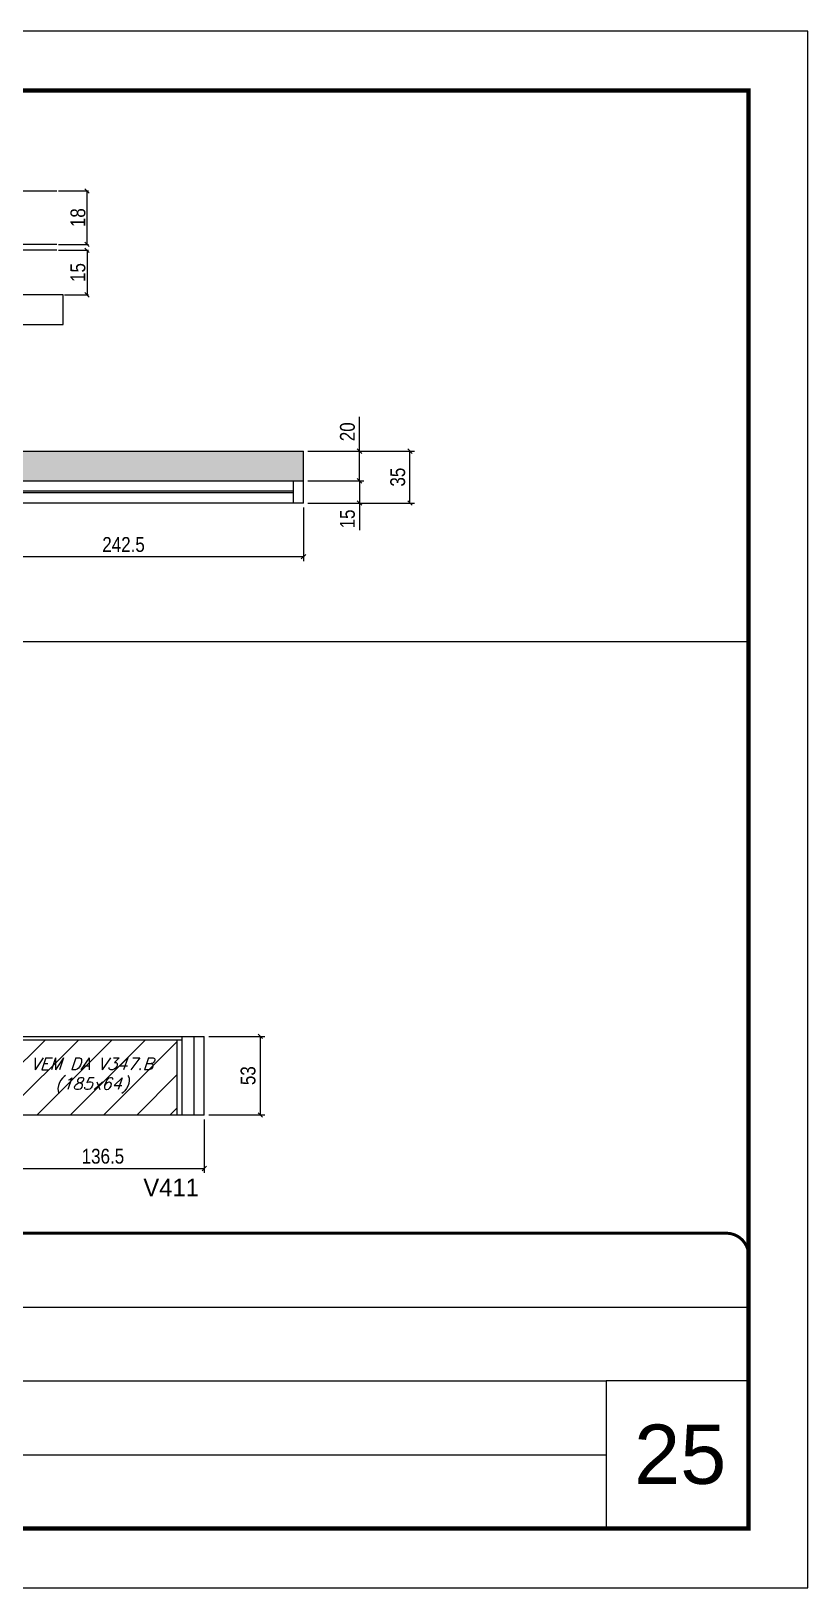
# Model space of a CAD drawing. Extents: x 13154 to 22413, y 1253 to 30260.
# Drawn here: x 14116 to 14639, y 21928 to 22978 of the extents above; entities that cross this region are included whole.
import ezdxf

# ---------------------------------------------------------------- set-up
doc = ezdxf.new("R2010")
doc.units = 0
doc.linetypes.add('CONTINUO', pattern=[0])
doc.linetypes.add('DASHED', pattern=[0.75, 0.5, -0.25])
for name, color, linetype in [('5', 5, 'Continuous'), ('barrote', 251, 'Continuous'), ('COTA', 241, 'Continuous'), ('Painéis', 200, 'Continuous'), ('SARR_2.2x7', 40, 'Continuous'), ('SARR_3.5x7', 81, 'Continuous'), ('texto', 7, 'Continuous')]:
    doc.layers.add(name, color=color, linetype=linetype)
for name, color, linetype, lineweight in [('CARIMBO', 255, 'Continuous', 9), ('CONCRETO', 251, 'Continuous', 25), ('Folhas', 255, 'Continuous', 9), ('Hachura', 251, 'Continuous', 9), ('SARRAFO DE PRESSAO', 251, 'DASHED', 9)]:
    doc.layers.add(name, color=color, linetype=linetype, lineweight=lineweight)
doc.styles.add('ARIAL', font='arial.ttf')
doc.styles.add('COTA TECNICA', font='techl___.ttf', dxfattribs={"height": 10})
doc.styles.add('COTA TECNICA 2X', font='techl___.ttf', dxfattribs={"height": 10})
doc.styles.add('Romans', font='romans.shx')
doc.styles.add('ROMAS860', font='ROMAS860.SHX')
doc.dimstyles.new('PAINEL', dxfattribs={"dimtxt": 10, "dimasz": 3, "dimexe": 3, "dimexo": 3, "dimgap": 3, "dimtad": 1, "dimdec": 1, "dimzin": 12, "dimdsep": 46, "dimtxsty": 'COTA TECNICA', "dimblk1": 'OBLIQUE', "dimblk2": 'OBLIQUE', "dimsah": 1, "dimcen": 0.9, "dimclrd": 4, "dimclre": 4, "dimclrt": 240, "dimadec": 1, "dimazin": 3, "dimtfac": 1, "dimtdec": 1, "dimtmove": 0, "dimatfit": 3, "dimfxl": 1, "dimtolj": 1, "dimtzin": 12, "dimarcsym": 0})
doc.dimstyles.new('SECAO', dxfattribs={"dimscale": 0.333333, "dimtxt": 5, "dimasz": 9, "dimexe": 3, "dimexo": 3, "dimgap": 3, "dimtad": 1, "dimdec": 1, "dimlfac": 0.5, "dimzin": 12, "dimdsep": 46, "dimtxsty": 'COTA TECNICA 2X', "dimblk1": 'OBLIQUE', "dimblk2": 'OBLIQUE', "dimsah": 1, "dimcen": 0.9, "dimclrd": 4, "dimclre": 4, "dimclrt": 240, "dimadec": 1, "dimazin": 3, "dimtfac": 1, "dimtdec": 1, "dimtmove": 0, "dimatfit": 3, "dimfxl": 1, "dimtolj": 1, "dimtzin": 12, "dimarcsym": 0})

# ---------------------------------------------------------------- blocks, each defined once
blk = doc.blocks.new('9999999999')
at = {"color": 30, "linetype": 'CONTINUO'}
for p, q in [((98564.6, 34379.6), (99584, 34379.6)), ((98564.6, 34329.8), (99488, 34329.8)), ((99584, 34329.8), (99488, 34329.8)), ((99488, 34329.8), (99488, 34230.2)), ((98564.6, 34280), (99488, 34280))]:
    blk.add_line(p, q, dxfattribs=at)
at = {"color": 30, "linetype": 'CONTINUO', "const_width": 2}
blk.add_lwpolyline([(99584, 34230.2), (99584, 34414.4, 0.414214), (99569, 34429.4), (98229, 34429.4, 0.414214), (98214, 34414.4), (98214, 34245.2, 0.414214), (98229, 34230.2), (99584, 34230.2)], format="xyb", dxfattribs=at)
at = {"layer": 'Folhas'}
blk.add_lwpolyline([(98139, 34190.2), (99624, 34190.2), (99624, 35240.2), (98139, 35240.2)], close=True, dxfattribs=at)
at = {"layer": 'Folhas', "color": 30, "const_width": 3}
blk.add_lwpolyline([(98214, 34230.2), (99584, 34230.2), (99584, 35200.2), (98214, 35200.2)], close=True, dxfattribs=at)
blk = doc.blocks.new('_Oblique')
at = {"color": 0, "linetype": 'ByBlock', "lineweight": -2}
blk.add_line((-0.5, -0.5), (0.5, 0.5), dxfattribs=at)
blk = doc.blocks.new('*D1709')
at = {"layer": 'COTA', "color": 4, "lineweight": -2, "transparency": 16777216}
for p, q in [((14134.1, 22829.9), (14154.4, 22829.9)), ((14153.4, 22829.9), (14153.4, 22799.9)), ((14138.2, 22799.9), (14154.4, 22799.9))]:
    blk.add_line(p, q, dxfattribs=at)
at = {"layer": 'Defpoints', "color": 0, "transparency": 16777216}
for p in [(14133.1, 22829.9), (14137.2, 22799.9), (14153.4, 22799.9)]:
    blk.add_point(p, dxfattribs=at)
at = {"layer": 'COTA', "color": 4, "lineweight": -2, "transparency": 16777216, "xscale": 3, "yscale": 3, "zscale": 3}
for p, rotation in [((14153.4, 22829.9), 90), ((14153.4, 22799.9), 270)]:
    blk.add_blockref('_Oblique', p, dxfattribs=dict(at, rotation=rotation))
at = {"layer": 'COTA', "color": 240, "transparency": 16777216, "insert": (14147.3, 22814.9), "char_height": 10, "attachment_point": 5, "rotation": 90, "style": 'COTA TECNICA 2X'}
blk.add_mtext('\\A1;15', dxfattribs=at)
blk = doc.blocks.new('*D1710')
at = {"layer": 'COTA', "color": 4, "lineweight": -2, "transparency": 16777216}
for p, q in [((14134.1, 22869.9), (14154.4, 22869.9)), ((14153.4, 22833.9), (14153.4, 22869.9)), ((14134.1, 22833.9), (14154.4, 22833.9))]:
    blk.add_line(p, q, dxfattribs=at)
at = {"layer": 'Defpoints', "color": 0, "transparency": 16777216}
for p in [(14133.1, 22869.9), (14153.4, 22869.9), (14133.1, 22833.9)]:
    blk.add_point(p, dxfattribs=at)
at = {"layer": 'COTA', "color": 4, "lineweight": -2, "transparency": 16777216, "xscale": 3, "yscale": 3, "zscale": 3}
for p, rotation in [((14153.4, 22869.9), 90), ((14153.4, 22833.9), 270)]:
    blk.add_blockref('_Oblique', p, dxfattribs=dict(at, rotation=rotation))
at = {"layer": 'COTA', "color": 240, "transparency": 16777216, "insert": (14147.3, 22851.9), "char_height": 10, "attachment_point": 5, "rotation": 90, "style": 'COTA TECNICA 2X'}
blk.add_mtext('\\A1;18', dxfattribs=at)
blk = doc.blocks.new('*D1718')
at = {"layer": 'COTA', "color": 4, "linetype": 'ByBlock', "lineweight": -2, "transparency": 16777216}
for p, q in [((14056.8, 22656.4), (14056.8, 22620.3)), ((14299.3, 22656.4), (14299.3, 22620.3)), ((14056.8, 22623.3), (14299.3, 22623.3))]:
    blk.add_line(p, q, dxfattribs=at)
at = {"layer": 'Defpoints', "color": 0, "linetype": 'ByBlock', "transparency": 16777216}
for p in [(14056.8, 22659.4), (14299.3, 22659.4), (14299.3, 22623.3)]:
    blk.add_point(p, dxfattribs=at)
at = {"layer": 'COTA', "color": 4, "linetype": 'ByBlock', "lineweight": -2, "transparency": 16777216, "xscale": 3, "yscale": 3, "zscale": 3, "rotation": 180}
blk.add_blockref('_Oblique', (14056.8, 22623.3), dxfattribs=at)
at = {"layer": 'COTA', "color": 4, "linetype": 'ByBlock', "lineweight": -2, "transparency": 16777216, "xscale": 3, "yscale": 3, "zscale": 3}
blk.add_blockref('_Oblique', (14299.3, 22623.3), dxfattribs=at)
at = {"layer": 'COTA', "color": 240, "linetype": 'ByBlock', "transparency": 16777216, "insert": (14178, 22631.4), "char_height": 10, "attachment_point": 5, "style": 'COTA TECNICA'}
blk.add_mtext('\\A1;242.5', dxfattribs=at)
blk = doc.blocks.new('*D1716')
at = {"layer": 'COTA', "color": 4, "linetype": 'ByBlock', "lineweight": -2, "transparency": 16777216}
for p, q in [((14302.3, 22674.4), (14340.1, 22674.4)), ((14337.1, 22674.4), (14337.1, 22659.4)), ((14302.3, 22659.4), (14340.1, 22659.4)), ((14337.1, 22659.4), (14337.1, 22641.1))]:
    blk.add_line(p, q, dxfattribs=at)
at = {"layer": 'Defpoints', "color": 0, "linetype": 'ByBlock', "transparency": 16777216}
for p in [(14299.3, 22674.4), (14299.3, 22659.4), (14337.1, 22659.4)]:
    blk.add_point(p, dxfattribs=at)
at = {"layer": 'COTA', "color": 4, "linetype": 'ByBlock', "lineweight": -2, "transparency": 16777216, "xscale": 3, "yscale": 3, "zscale": 3}
for p, rotation in [((14337.1, 22674.4), 90), ((14337.1, 22659.4), 270)]:
    blk.add_blockref('_Oblique', p, dxfattribs=dict(at, rotation=rotation))
at = {"layer": 'COTA', "color": 240, "linetype": 'ByBlock', "transparency": 16777216, "insert": (14329, 22648.7), "char_height": 10, "attachment_point": 5, "rotation": 90, "style": 'COTA TECNICA'}
blk.add_mtext('\\A1;15', dxfattribs=at)
blk = doc.blocks.new('*D1719')
at = {"layer": 'COTA', "color": 4, "linetype": 'ByBlock', "lineweight": -2, "transparency": 16777216}
for p, q in [((14302.3, 22694.4), (14374.1, 22694.4)), ((14371.1, 22659.4), (14371.1, 22694.4)), ((14302.3, 22659.4), (14374.1, 22659.4))]:
    blk.add_line(p, q, dxfattribs=at)
at = {"layer": 'Defpoints', "color": 0, "linetype": 'ByBlock', "transparency": 16777216}
for p in [(14299.3, 22694.4), (14371.1, 22694.4), (14299.3, 22659.4)]:
    blk.add_point(p, dxfattribs=at)
at = {"layer": 'COTA', "color": 4, "linetype": 'ByBlock', "lineweight": -2, "transparency": 16777216, "xscale": 3, "yscale": 3, "zscale": 3}
for p, rotation in [((14371.1, 22694.4), 90), ((14371.1, 22659.4), 270)]:
    blk.add_blockref('_Oblique', p, dxfattribs=dict(at, rotation=rotation))
at = {"layer": 'COTA', "color": 240, "linetype": 'ByBlock', "transparency": 16777216, "insert": (14362.9, 22676.9), "char_height": 10, "attachment_point": 5, "rotation": 90, "style": 'COTA TECNICA'}
blk.add_mtext('\\A1;35', dxfattribs=at)
blk = doc.blocks.new('*D1720')
at = {"layer": 'COTA', "color": 4, "lineweight": -2, "transparency": 16777216}
for p, q in [((14337.1, 22694.4), (14337.1, 22717.6)), ((14302.3, 22694.4), (14340.1, 22694.4)), ((14337.1, 22674.4), (14337.1, 22694.4)), ((14302.3, 22674.4), (14340.1, 22674.4))]:
    blk.add_line(p, q, dxfattribs=at)
at = {"layer": 'Defpoints', "color": 0, "transparency": 16777216}
for p in [(14299.3, 22694.4), (14337.1, 22694.4), (14299.3, 22674.4)]:
    blk.add_point(p, dxfattribs=at)
at = {"layer": 'COTA', "color": 4, "lineweight": -2, "transparency": 16777216, "xscale": 3, "yscale": 3, "zscale": 3}
for p, rotation in [((14337.1, 22694.4), 90), ((14337.1, 22674.4), 270)]:
    blk.add_blockref('_Oblique', p, dxfattribs=dict(at, rotation=rotation))
at = {"layer": 'COTA', "color": 240, "transparency": 16777216, "insert": (14329, 22707.5), "char_height": 10, "attachment_point": 5, "rotation": 90, "style": 'COTA TECNICA'}
blk.add_mtext('\\A1;20', dxfattribs=at)
blk = doc.blocks.new('*D1772')
at = {"layer": 'COTA', "color": 4, "linetype": 'ByBlock', "lineweight": -2, "transparency": 16777216}
for p, q in [((14095.9, 22243.7), (14095.9, 22207.6)), ((14232.4, 22243.7), (14232.4, 22207.6)), ((14095.9, 22210.6), (14232.4, 22210.6))]:
    blk.add_line(p, q, dxfattribs=at)
at = {"layer": 'Defpoints', "color": 0, "linetype": 'ByBlock', "transparency": 16777216}
for p in [(14095.9, 22246.7), (14232.4, 22246.7), (14232.4, 22210.6)]:
    blk.add_point(p, dxfattribs=at)
at = {"layer": 'COTA', "color": 4, "linetype": 'ByBlock', "lineweight": -2, "transparency": 16777216, "xscale": 3, "yscale": 3, "zscale": 3, "rotation": 180}
blk.add_blockref('_Oblique', (14095.9, 22210.6), dxfattribs=at)
at = {"layer": 'COTA', "color": 4, "linetype": 'ByBlock', "lineweight": -2, "transparency": 16777216, "xscale": 3, "yscale": 3, "zscale": 3}
blk.add_blockref('_Oblique', (14232.4, 22210.6), dxfattribs=at)
at = {"layer": 'COTA', "color": 240, "linetype": 'ByBlock', "transparency": 16777216, "insert": (14164.1, 22218.8), "char_height": 10, "attachment_point": 5, "style": 'COTA TECNICA'}
blk.add_mtext('\\A1;136.5', dxfattribs=at)
blk = doc.blocks.new('*D1770')
at = {"layer": 'COTA', "color": 4, "linetype": 'ByBlock', "lineweight": -2, "transparency": 16777216}
for p, q in [((14235.4, 22299.7), (14273.2, 22299.7)), ((14270.2, 22299.7), (14270.2, 22246.7)), ((14235.4, 22246.7), (14273.2, 22246.7))]:
    blk.add_line(p, q, dxfattribs=at)
at = {"layer": 'Defpoints', "color": 0, "linetype": 'ByBlock', "transparency": 16777216}
for p in [(14232.4, 22299.7), (14232.4, 22246.7), (14270.2, 22246.7)]:
    blk.add_point(p, dxfattribs=at)
at = {"layer": 'COTA', "color": 4, "linetype": 'ByBlock', "lineweight": -2, "transparency": 16777216, "xscale": 3, "yscale": 3, "zscale": 3}
for p, rotation in [((14270.2, 22299.7), 90), ((14270.2, 22246.7), 270)]:
    blk.add_blockref('_Oblique', p, dxfattribs=dict(at, rotation=rotation))
at = {"layer": 'COTA', "color": 240, "linetype": 'ByBlock', "transparency": 16777216, "insert": (14262, 22273.2), "char_height": 10, "attachment_point": 5, "rotation": 90, "style": 'COTA TECNICA'}
blk.add_mtext('\\A1;53', dxfattribs=at)

msp = doc.modelspace()

# ---------------------------------------------------------------- hatches: boundary and pattern name
at = {"layer": 'COTA', "linetype": 'ByBlock'}
h = msp.add_hatch(dxfattribs=at)
h.set_pattern_fill('AR-CONC', color=256, scale=0.03)
h.set_pattern_definition([(50, (-117664.678, -10139.3867), (5.46554007, -0.47817257), [0.5715, -6.2865]), (355, (-117664.678, -10139.3867), (-1.05730264, 5.73170536), [0.4572, -5.02921753]), (100.4514447, (-117664.2224, -10139.4266), (4.40823741, 5.25353256), [0.48570026, -5.34270734]), (46.1842, (-117664.678, -10137.863), (8.13237123, -1.26126984), [0.85725, -9.42975]), (96.6355576, (-117664, -10137.968), (7.122124, 7.42278374), [0.7285507, -8.01406824]), (351.184151, (-117664.678, -10137.863), (7.122124, 7.42278374), [0.685799, -7.54379196]), (21, (-117663.916, -10138.2437), (4.54843174, -3.06795595), [0.5715, -6.2865]), (326, (-117663.916, -10138.2437), (1.85406085, 5.52563898), [0.4572, -5.0292]), (71.451445, (-117663.537, -10138.4994), (6.40249258, 2.45768307), [0.48570026, -5.34269813]), (37.5, (-117664.6778, -10139.3867), (0.092658098, 2.536651166), [0, -4.96824, 0, -5.1054, 0, -5.04825]), (7.5, (-117664.6778, -10139.3867), (2.004589875, 3.005417245), [0, -2.91084, 0, -4.85394, 0, -1.92405]), (327.5, (-117666.377, -10139.3867), (4.067717855, -0.17186232), [0, -1.905, 0, -5.9436, 0, -7.8867]), (317.5, (-117667.139, -10139.3867), (4.44387544, 0.76279473), [0, -2.4765, 0, -3.94716, 0, -5.6007])])
h.paths.add_polyline_path([(14299.26, 22674.42), (14299.26, 22694.42), (13568.76, 22694.42), (13568.76, 22674.42)])
at = {"layer": 'Hachura', "linetype": 'ByBlock'}
h = msp.add_hatch(dxfattribs=at)
h.set_pattern_fill('ANSI31', color=256, scale=5)
h.paths.add_polyline_path([(13848.39, 22246.65), (13848.39, 22297.45), (13626.39, 22297.45), (13626.39, 22246.65)])
h.paths.add_polyline_path([(14092.39, 22246.65), (14092.39, 22297.45), (13855.39, 22297.45), (13855.39, 22246.65)])
h.paths.add_polyline_path([(14213.89, 22246.65), (14213.89, 22297.45), (14099.39, 22297.45), (14099.39, 22246.65)])

# ---------------------------------------------------------------- linework, layer by layer
at = {"layer": 'barrote'}
msp.add_lwpolyline([(13693.32, 22779.94), (14137.24, 22779.94), (14137.24, 22799.94), (13693.32, 22799.94)], close=True, dxfattribs=at)
at = {"layer": 'CONCRETO', "linetype": 'Continuous'}
msp.add_line((13695.68, 22869.94), (14133.08, 22869.94), dxfattribs=at)
at = {"layer": 'COTA', "linetype": 'ByBlock'}
for p in [(13568.76, 22694.42), (14299.26, 22674.42)]:
    msp.add_line(p, (14299.26, 22694.42), dxfattribs=at)
at = {"layer": 'COTA'}
msp.add_line((13229.38, 22565.93), (14599.38, 22565.93), dxfattribs=at)
at = {"layer": 'Painéis', "linetype": 'Continuous'}
for p, q in [((13568.76, 22674.42), (14299.26, 22674.42)), ((14299.26, 22659.42), (14299.26, 22674.42)), ((14299.26, 22659.42), (13568.76, 22659.42)), ((13607.89, 22299.65), (14232.39, 22299.65)), ((14232.39, 22246.65), (14232.39, 22299.65)), ((14232.39, 22246.65), (13607.89, 22246.65))]:
    msp.add_line(p, q, dxfattribs=at)
at = {"layer": 'Painéis', "linetype": 'Continuous', "elevation": 0}
msp.add_lwpolyline([(14133.08, 22829.94), (14064.38, 22829.94), (14064.38, 22833.94), (14133.08, 22833.94)], dxfattribs=at)
at = {"layer": 'SARR_2.2x7', "linetype": 'Continuous'}
for p, q in [((14292.26, 22674.42), (14292.26, 22659.42)), ((14292.26, 22667.42), (14056.76, 22667.42)), ((14292.26, 22666.42), (14056.76, 22666.42)), ((14095.89, 22297.45), (14217.39, 22297.45)), ((14225.39, 22299.65), (14225.39, 22246.65))]:
    msp.add_line(p, q, dxfattribs=at)
at = {"layer": 'SARR_3.5x7'}
for p, q in [((14213.89, 22297.45), (14213.89, 22246.65)), ((14217.39, 22299.65), (14217.39, 22246.65))]:
    msp.add_line(p, q, dxfattribs=at)

# ---------------------------------------------------------------- block references
at = {"layer": 'SARRAFO DE PRESSAO', "color": 6, "linetype": 'ByBlock'}
msp.add_blockref('9999999999', (-84984.6, -12262.48), dxfattribs=at)

# ---------------------------------------------------------------- texts
at = {"layer": '5', "linetype": 'Continuous', "style": 'ROMAS860'}
msp.add_text('V411', height=12, rotation=0.00004, dxfattribs=at).set_placement((14191.36, 22191.76))
at = {"layer": 'CARIMBO', "style": 'ARIAL'}
msp.add_text('25', height=40, dxfattribs=at).set_placement((14522.24, 21997.87))
at = {"layer": 'texto', "color": 2, "insert": (14156.64, 22273.15), "char_height": 8, "attachment_point": 5, "style": 'Romans'}
msp.add_mtext('{\\Q19;\\C256;VEM DA V347.B^J(185x64)}', dxfattribs=at)

# ---------------------------------------------------------------- dimensions: what is measured, and where the dimension line sits
at = {"layer": 'COTA'}
for base, p1, p2, dimstyle, picture, middle in [((14153.43, 22869.94), (14133.08, 22833.94), (14133.08, 22869.94), 'SECAO', '*D1710', (14147.33, 22851.94)), ((14153.43, 22799.94, 0), (14133.08, 22829.94), (14137.19, 22799.94, 0), 'SECAO', '*D1709', (14147.32, 22814.94, 0)), ((14337.08, 22694.42), (14299.26, 22674.42), (14299.26, 22694.42), 'PAINEL', '*D1720', (14328.97, 22707.53))]:
    dim = msp.add_linear_dim(base=base, p1=p1, p2=p2, angle=90, dimstyle=dimstyle, dxfattribs=at)
    dim.commit()
    dim.dimension.update_dxf_attribs({"geometry": picture, "text_midpoint": middle})
at = {"layer": 'COTA', "linetype": 'ByBlock'}
for base, p1, p2, picture, middle in [((14371.08, 22694.42), (14299.26, 22659.42), (14299.26, 22694.42), '*D1719', (14362.86, 22676.92)), ((14337.08, 22659.42), (14299.26, 22674.42), (14299.26, 22659.42), '*D1716', (14328.97, 22648.74)), ((14270.21, 22246.65), (14232.39, 22299.65), (14232.39, 22246.65), '*D1770', (14261.99, 22273.15))]:
    dim = msp.add_linear_dim(base=base, p1=p1, p2=p2, angle=90, dimstyle='PAINEL', dxfattribs=at)
    dim.commit()
    dim.dimension.update_dxf_attribs({"geometry": picture, "text_midpoint": middle})
for base, p1, p2, picture, middle in [((14299.26, 22623.34), (14056.76, 22659.42), (14299.26, 22659.42), '*D1718', (14178.01, 22631.45)), ((14232.39, 22210.56), (14095.89, 22246.65), (14232.39, 22246.65), '*D1772', (14164.14, 22218.78))]:
    dim = msp.add_linear_dim(base=base, p1=p1, p2=p2, dimstyle='PAINEL', dxfattribs=at)
    dim.commit()
    dim.dimension.update_dxf_attribs({"geometry": picture, "text_midpoint": middle})

doc.saveas('drawing.dxf')
